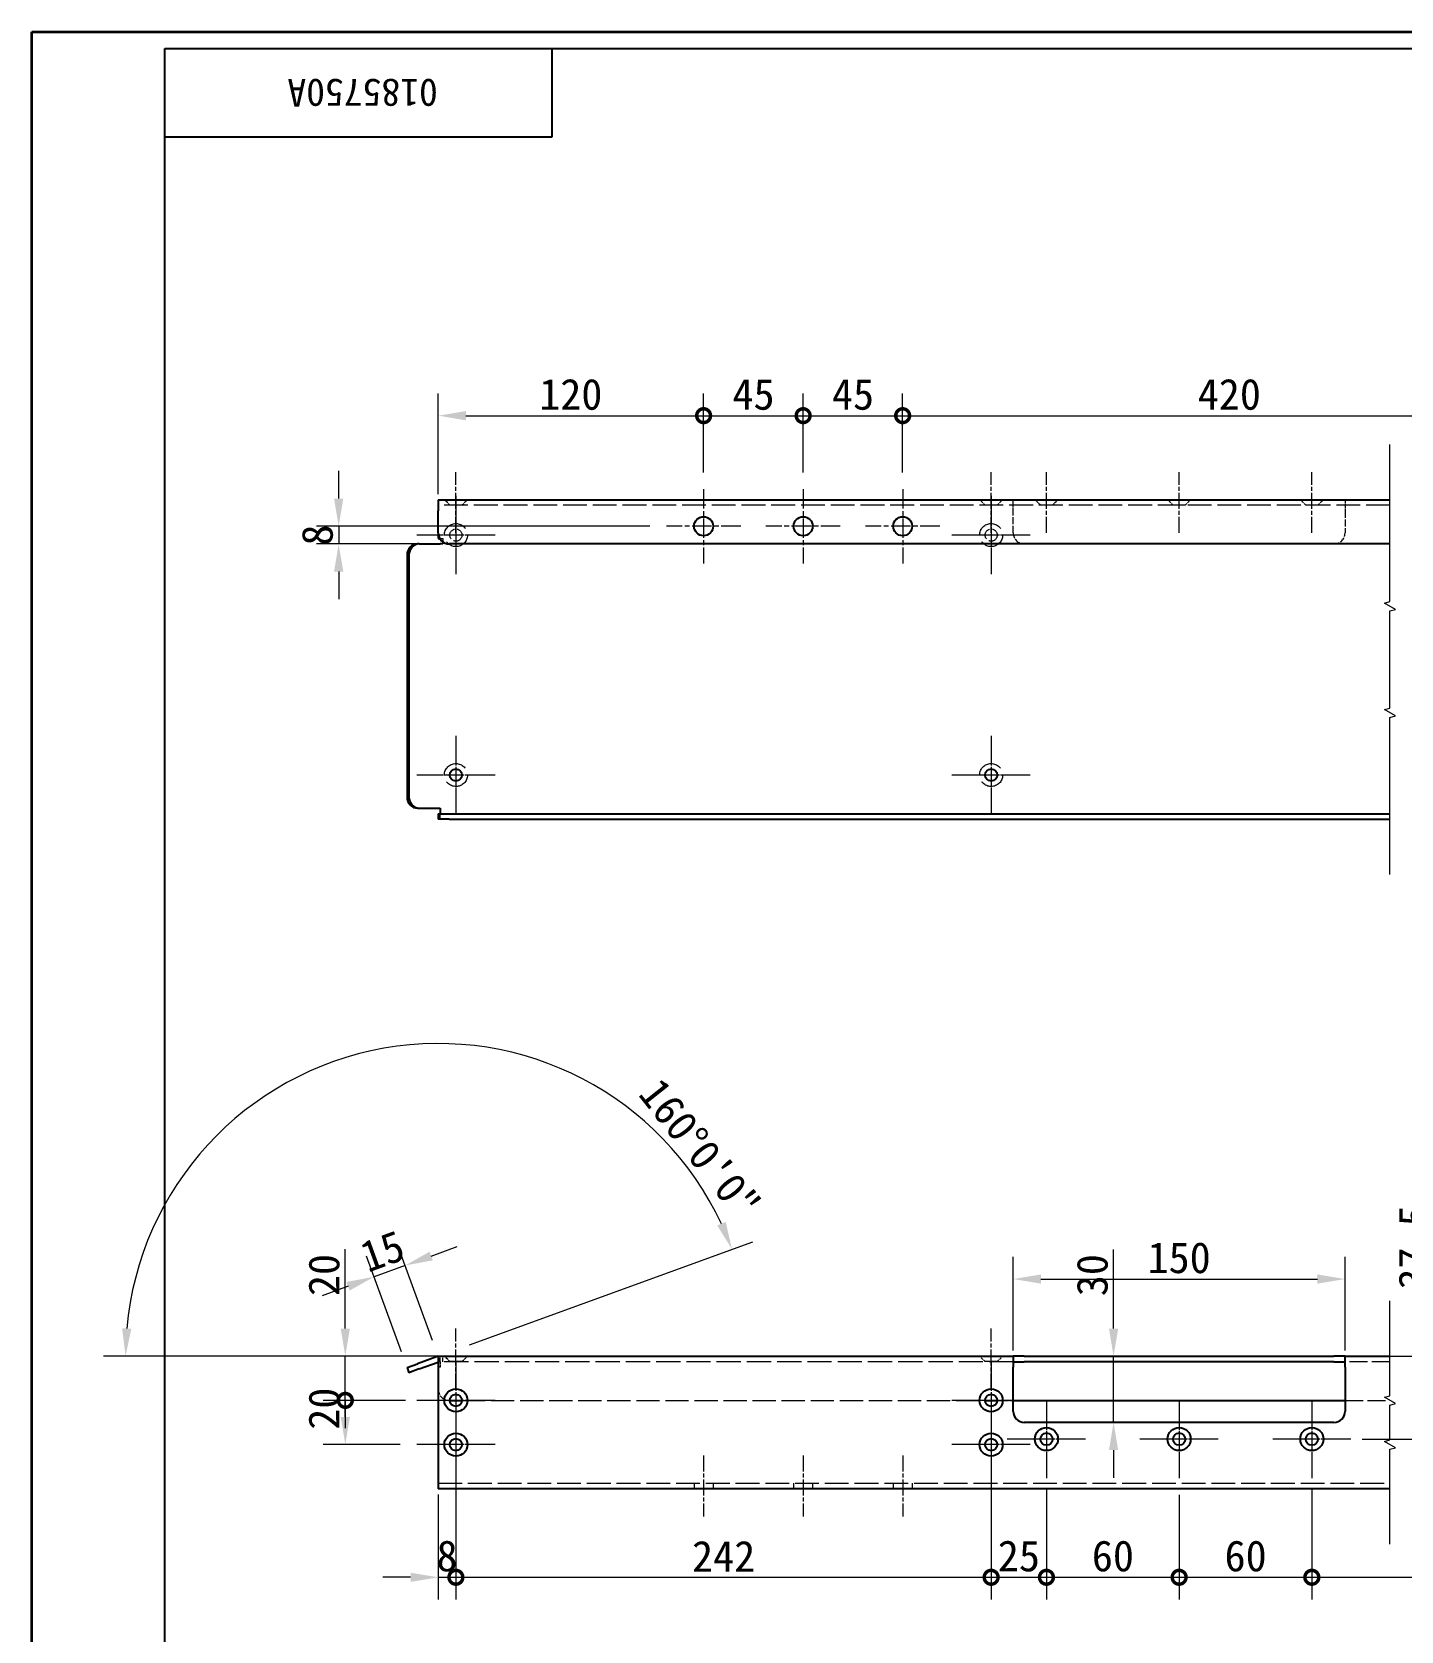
# Model space of a CAD drawing. Header units: millimetres. Extents: x 30 to 2073, y 27 to 1458.
# Drawn here: x 30 to 649, y 734 to 1458 of the extents above; entities that cross this region are included whole.
import ezdxf

# ---------------------------------------------------------------- set-up
doc = ezdxf.new("R2010")
doc.units = ezdxf.units.MM
doc.header["$LTSCALE"] = 5
doc.linetypes.add('CHAIN', pattern=[0.3543, 0.2362, -0.0295, 0.0591, -0.0295])
doc.linetypes.add('DASHED', pattern=[0.2067, 0.1654, -0.0413])
for name, color, linetype, lineweight, true_color in [('中心标记 (ISO)', 1, 'CHAIN', 18, 0xff0000), ('中心线 (ISO)', 1, 'CHAIN', 18, 0xff0000), ('尺寸 (ISO)', 7, 'Continuous', 18, 0x008000), ('折线 (ISO)', 7, 'Continuous', 18, 0x008000), ('隐藏 (ISO)', 5, 'DASHED', 18, 0x0000ff)]:
    doc.layers.add(name, color=color, linetype=linetype, lineweight=lineweight, true_color=true_color)
doc.layers.add('可见 (ISO)', color=7, linetype='Continuous', lineweight=25)
doc.layers.add('图框 (ISO)', color=7, linetype='Continuous', lineweight=35)
doc.styles.add('文本样式74', font='SimSun.ttf')
doc.styles.add('最新国标', font='simfang.ttf')
doc.dimstyles.new('默认 (GB)', dxfattribs={"dimscale": 5, "dimtxt": 2.8, "dimasz": 2.5, "dimexe": 2, "dimexo": 1.5, "dimgap": 0.5, "dimtad": 1, "dimtoh": 1, "dimdsep": 46, "dimtxsty": '最新国标', "dimcen": 0.09, "dimdle": 10, "dimclrd": 256, "dimclre": 256, "dimclrt": 256, "dimaunit": 1, "dimadec": 3, "dimazin": 2, "dimtfac": 0.535714, "dimtdec": 3, "dimtmove": 0, "dimatfit": 3, "dimfxl": 0, "dimtolj": 1, "dimlwd": -1, "dimlwe": -1, "dimarcsym": 0})

# ---------------------------------------------------------------- blocks, each defined once
blk = doc.blocks.new('图框 最新国标')
at = {"layer": '图框 (ISO)'}
for p, q in [((6, 7), (6, 291.5)), ((6, 291.5), (414.5, 291.5))]:
    blk.add_line(p, q, dxfattribs=at)
at = {"layer": '图框 (ISO)', "color": 7, "linetype": 'Continuous', "lineweight": 25}
for p, q in [((18, 290), (413, 290)), ((18, 7), (18, 290)), ((18, 290), (413, 290)), ((53, 290), (53, 282)), ((53, 282), (18, 282))]:
    blk.add_line(p, q, dxfattribs=at)
at = {"layer": '图框 (ISO)', "style": '文本样式74'}
blk.add_attdef('零件代号_001', (42.7, 287.25), '', height=2.5, rotation=180, dxfattribs=at)
blk = doc.blocks.new('_DotSmall')
at = {"color": 0, "linetype": 'ByBlock', "const_width": 0.5}
blk.add_lwpolyline([(-0.0625, 0, 1), (0.0625, 0, 1)], format="xyb", close=True, dxfattribs=at)
blk = doc.blocks.new('*D9')
at = {"layer": 'Defpoints', "color": 0, "transparency": 16777216}
for p in [(333.66, 1283.99), (333.66, 1250.79), (213.66, 1240.99)]:
    blk.add_point(p, dxfattribs=at)
at = {"layer": '尺寸 (ISO)', "color": 116, "true_color": 0x00803f, "transparency": 16777216}
for p, q in [((213.66, 1248.49), (213.66, 1293.99)), ((333.66, 1258.29), (333.66, 1293.99)), ((226.16, 1283.99), (333.66, 1283.99))]:
    blk.add_line(p, q, dxfattribs=at)
blk.add_solid([(226.16, 1286.07), (226.16, 1281.9), (213.66, 1283.99)], dxfattribs=at)
at = {"layer": '尺寸 (ISO)', "color": 116, "true_color": 0x00803f, "transparency": 16777216, "xscale": 12.5, "yscale": 12.5, "zscale": 12.5}
blk.add_blockref('_DotSmall', (333.66, 1283.99), dxfattribs=at)
at = {"layer": '尺寸 (ISO)', "transparency": 16777216, "insert": (273.61, 1293.57), "char_height": 14, "attachment_point": 5, "style": '最新国标'}
blk.add_mtext('\\A1;120', dxfattribs=at)
blk = doc.blocks.new('*D11')
at = {"layer": 'Defpoints', "color": 0, "transparency": 16777216}
for p in [(378.66, 1283.99), (333.66, 1250.79), (378.66, 1250.79)]:
    blk.add_point(p, dxfattribs=at)
at = {"layer": '尺寸 (ISO)', "color": 116, "true_color": 0x00803f, "transparency": 16777216}
for p, q in [((333.66, 1258.29), (333.66, 1293.99)), ((378.66, 1258.29), (378.66, 1293.99)), ((333.66, 1283.99), (378.66, 1283.99))]:
    blk.add_line(p, q, dxfattribs=at)
at = {"layer": '尺寸 (ISO)', "color": 116, "true_color": 0x00803f, "transparency": 16777216, "xscale": 12.5, "yscale": 12.5, "zscale": 12.5, "rotation": 180}
blk.add_blockref('_DotSmall', (333.66, 1283.99), dxfattribs=at)
at = {"layer": '尺寸 (ISO)', "color": 116, "true_color": 0x00803f, "transparency": 16777216, "xscale": 12.5, "yscale": 12.5, "zscale": 12.5}
blk.add_blockref('_DotSmall', (378.66, 1283.99), dxfattribs=at)
at = {"layer": '尺寸 (ISO)', "transparency": 16777216, "insert": (356.21, 1293.57), "char_height": 14, "attachment_point": 5, "style": '最新国标'}
blk.add_mtext('\\A1;45', dxfattribs=at)
blk = doc.blocks.new('*D12')
at = {"layer": 'Defpoints', "color": 0, "transparency": 16777216}
for p in [(423.66, 1283.99), (378.66, 1250.79), (423.66, 1250.79)]:
    blk.add_point(p, dxfattribs=at)
at = {"layer": '尺寸 (ISO)', "color": 116, "true_color": 0x00803f, "transparency": 16777216}
for p, q in [((378.66, 1258.29), (378.66, 1293.99)), ((423.66, 1258.29), (423.66, 1293.99)), ((378.66, 1283.99), (423.66, 1283.99))]:
    blk.add_line(p, q, dxfattribs=at)
at = {"layer": '尺寸 (ISO)', "color": 116, "true_color": 0x00803f, "transparency": 16777216, "xscale": 12.5, "yscale": 12.5, "zscale": 12.5, "rotation": 180}
blk.add_blockref('_DotSmall', (378.66, 1283.99), dxfattribs=at)
at = {"layer": '尺寸 (ISO)', "color": 116, "true_color": 0x00803f, "transparency": 16777216, "xscale": 12.5, "yscale": 12.5, "zscale": 12.5}
blk.add_blockref('_DotSmall', (423.66, 1283.99), dxfattribs=at)
at = {"layer": '尺寸 (ISO)', "transparency": 16777216, "insert": (401.21, 1293.57), "char_height": 14, "attachment_point": 5, "style": '最新国标'}
blk.add_mtext('\\A1;45', dxfattribs=at)
blk = doc.blocks.new('*D13')
at = {"layer": 'Defpoints', "color": 0, "transparency": 16777216}
for p in [(672.42, 1283.99), (423.66, 1250.79), (672.42, 1248.55)]:
    blk.add_point(p, dxfattribs=at)
at = {"layer": '尺寸 (ISO)', "color": 116, "true_color": 0x00803f, "transparency": 16777216}
for p, q in [((423.66, 1258.29), (423.66, 1293.99)), ((672.42, 1256.05), (672.42, 1293.99)), ((423.66, 1283.99), (672.42, 1283.99))]:
    blk.add_line(p, q, dxfattribs=at)
at = {"layer": '尺寸 (ISO)', "color": 116, "true_color": 0x00803f, "transparency": 16777216, "xscale": 12.5, "yscale": 12.5, "zscale": 12.5, "rotation": 180}
blk.add_blockref('_DotSmall', (423.66, 1283.99), dxfattribs=at)
at = {"layer": '尺寸 (ISO)', "color": 116, "true_color": 0x00803f, "transparency": 16777216, "xscale": 12.5, "yscale": 12.5, "zscale": 12.5}
blk.add_blockref('_DotSmall', (672.42, 1283.99), dxfattribs=at)
at = {"layer": '尺寸 (ISO)', "transparency": 16777216, "insert": (571.35, 1293.57), "char_height": 14, "attachment_point": 5, "style": '最新国标'}
blk.add_mtext('\\A1;420', dxfattribs=at)
blk = doc.blocks.new('*D22')
at = {"layer": 'Defpoints', "color": 0, "transparency": 16777216}
for p in [(316.86, 1233.99), (168.66, 1225.99), (218.66, 1225.99)]:
    blk.add_point(p, dxfattribs=at)
at = {"layer": '尺寸 (ISO)', "color": 116, "true_color": 0x00803f, "transparency": 16777216}
for p, q in [((168.66, 1246.49), (168.66, 1258.99)), ((309.36, 1233.99), (158.66, 1233.99)), ((168.66, 1233.99), (168.66, 1225.99)), ((211.16, 1225.99), (158.66, 1225.99)), ((168.66, 1213.49), (168.66, 1200.99))]:
    blk.add_line(p, q, dxfattribs=at)
for points in [[(166.58, 1246.49), (170.75, 1246.49), (168.66, 1233.99)], [(166.58, 1213.49), (170.75, 1213.49), (168.66, 1225.99)]]:
    blk.add_solid(points, dxfattribs=at)
at = {"layer": '尺寸 (ISO)', "transparency": 16777216, "insert": (159.08, 1229.99), "char_height": 14, "attachment_point": 5, "rotation": 90, "style": '最新国标'}
blk.add_mtext('\\A1;8', dxfattribs=at)
blk = doc.blocks.new('*D23')
at = {"layer": 'Defpoints', "color": 0, "transparency": 16777216}
for p in [(221.66, 820.99), (213.66, 803.69), (221.66, 758.69)]:
    blk.add_point(p, dxfattribs=at)
at = {"layer": '尺寸 (ISO)', "color": 116, "true_color": 0x00803f, "transparency": 16777216}
for p, q in [((221.66, 813.49), (221.66, 748.69)), ((213.66, 796.19), (213.66, 748.69)), ((201.16, 758.69), (188.66, 758.69)), ((213.66, 758.69), (221.66, 758.69)), ((221.66, 758.69), (234.16, 758.69))]:
    blk.add_line(p, q, dxfattribs=at)
blk.add_solid([(201.16, 760.77), (201.16, 756.61), (213.66, 758.69)], dxfattribs=at)
at = {"layer": '尺寸 (ISO)', "color": 116, "true_color": 0x00803f, "transparency": 16777216, "xscale": 12.5, "yscale": 12.5, "zscale": 12.5, "rotation": 180}
blk.add_blockref('_DotSmall', (221.66, 758.69), dxfattribs=at)
at = {"layer": '尺寸 (ISO)', "transparency": 16777216, "insert": (217.66, 768.27), "char_height": 14, "attachment_point": 5, "style": '最新国标'}
blk.add_mtext('\\A1;8', dxfattribs=at)
blk = doc.blocks.new('*D24')
at = {"layer": 'Defpoints', "color": 0, "transparency": 16777216}
for p in [(221.66, 820.99), (463.66, 820.99), (463.66, 758.69)]:
    blk.add_point(p, dxfattribs=at)
at = {"layer": '尺寸 (ISO)', "color": 116, "true_color": 0x00803f, "transparency": 16777216}
for p, q in [((221.66, 813.49), (221.66, 748.69)), ((463.66, 813.49), (463.66, 748.69)), ((221.66, 758.69), (463.66, 758.69))]:
    blk.add_line(p, q, dxfattribs=at)
at = {"layer": '尺寸 (ISO)', "color": 116, "true_color": 0x00803f, "transparency": 16777216, "xscale": 12.5, "yscale": 12.5, "zscale": 12.5, "rotation": 180}
blk.add_blockref('_DotSmall', (221.66, 758.69), dxfattribs=at)
at = {"layer": '尺寸 (ISO)', "color": 116, "true_color": 0x00803f, "transparency": 16777216, "xscale": 12.5, "yscale": 12.5, "zscale": 12.5}
blk.add_blockref('_DotSmall', (463.66, 758.69), dxfattribs=at)
at = {"layer": '尺寸 (ISO)', "transparency": 16777216, "insert": (342.71, 768.19), "char_height": 14, "attachment_point": 5, "style": '最新国标'}
blk.add_mtext('\\A1;242', dxfattribs=at)
blk = doc.blocks.new('*D25')
at = {"layer": 'Defpoints', "color": 0, "transparency": 16777216}
for p in [(463.66, 820.99), (488.66, 805.94), (488.66, 758.69)]:
    blk.add_point(p, dxfattribs=at)
at = {"layer": '尺寸 (ISO)', "color": 116, "true_color": 0x00803f, "transparency": 16777216}
for p, q in [((463.66, 813.49), (463.66, 748.69)), ((488.66, 798.44), (488.66, 748.69)), ((463.66, 758.69), (488.66, 758.69))]:
    blk.add_line(p, q, dxfattribs=at)
at = {"layer": '尺寸 (ISO)', "color": 116, "true_color": 0x00803f, "transparency": 16777216, "xscale": 12.5, "yscale": 12.5, "zscale": 12.5, "rotation": 180}
blk.add_blockref('_DotSmall', (463.66, 758.69), dxfattribs=at)
at = {"layer": '尺寸 (ISO)', "color": 116, "true_color": 0x00803f, "transparency": 16777216, "xscale": 12.5, "yscale": 12.5, "zscale": 12.5}
blk.add_blockref('_DotSmall', (488.66, 758.69), dxfattribs=at)
at = {"layer": '尺寸 (ISO)', "transparency": 16777216, "insert": (476.21, 768.27), "char_height": 14, "attachment_point": 5, "style": '最新国标'}
blk.add_mtext('\\A1;25', dxfattribs=at)
blk = doc.blocks.new('*D26')
at = {"layer": 'Defpoints', "color": 0, "transparency": 16777216}
for p in [(488.66, 805.94), (548.66, 803.49), (548.66, 758.69)]:
    blk.add_point(p, dxfattribs=at)
at = {"layer": '尺寸 (ISO)', "color": 116, "true_color": 0x00803f, "transparency": 16777216}
for p, q in [((488.66, 798.44), (488.66, 748.69)), ((548.66, 795.99), (548.66, 748.69)), ((488.66, 758.69), (548.66, 758.69))]:
    blk.add_line(p, q, dxfattribs=at)
at = {"layer": '尺寸 (ISO)', "color": 116, "true_color": 0x00803f, "transparency": 16777216, "xscale": 12.5, "yscale": 12.5, "zscale": 12.5, "rotation": 180}
blk.add_blockref('_DotSmall', (488.66, 758.69), dxfattribs=at)
at = {"layer": '尺寸 (ISO)', "color": 116, "true_color": 0x00803f, "transparency": 16777216, "xscale": 12.5, "yscale": 12.5, "zscale": 12.5}
blk.add_blockref('_DotSmall', (548.66, 758.69), dxfattribs=at)
at = {"layer": '尺寸 (ISO)', "transparency": 16777216, "insert": (518.71, 768.27), "char_height": 14, "attachment_point": 5, "style": '最新国标'}
blk.add_mtext('\\A1;60', dxfattribs=at)
blk = doc.blocks.new('*D27')
at = {"layer": 'Defpoints', "color": 0, "transparency": 16777216}
for p in [(548.66, 803.49), (608.66, 805.94), (608.66, 758.69)]:
    blk.add_point(p, dxfattribs=at)
at = {"layer": '尺寸 (ISO)', "color": 116, "true_color": 0x00803f, "transparency": 16777216}
for p, q in [((548.66, 795.99), (548.66, 748.69)), ((608.66, 798.44), (608.66, 748.69)), ((548.66, 758.69), (608.66, 758.69))]:
    blk.add_line(p, q, dxfattribs=at)
at = {"layer": '尺寸 (ISO)', "color": 116, "true_color": 0x00803f, "transparency": 16777216, "xscale": 12.5, "yscale": 12.5, "zscale": 12.5, "rotation": 180}
blk.add_blockref('_DotSmall', (548.66, 758.69), dxfattribs=at)
at = {"layer": '尺寸 (ISO)', "color": 116, "true_color": 0x00803f, "transparency": 16777216, "xscale": 12.5, "yscale": 12.5, "zscale": 12.5}
blk.add_blockref('_DotSmall', (608.66, 758.69), dxfattribs=at)
at = {"layer": '尺寸 (ISO)', "transparency": 16777216, "insert": (578.71, 768.27), "char_height": 14, "attachment_point": 5, "style": '最新国标'}
blk.add_mtext('\\A1;60', dxfattribs=at)
blk = doc.blocks.new('*D28')
at = {"layer": 'Defpoints', "color": 0, "transparency": 16777216}
for p in [(608.66, 805.94), (792.42, 803.44), (792.42, 758.69)]:
    blk.add_point(p, dxfattribs=at)
at = {"layer": '尺寸 (ISO)', "color": 116, "true_color": 0x00803f, "transparency": 16777216}
for p, q in [((608.66, 798.44), (608.66, 748.69)), ((792.42, 795.94), (792.42, 748.69)), ((608.66, 758.69), (792.42, 758.69))]:
    blk.add_line(p, q, dxfattribs=at)
at = {"layer": '尺寸 (ISO)', "color": 116, "true_color": 0x00803f, "transparency": 16777216, "xscale": 12.5, "yscale": 12.5, "zscale": 12.5, "rotation": 180}
blk.add_blockref('_DotSmall', (608.66, 758.69), dxfattribs=at)
at = {"layer": '尺寸 (ISO)', "color": 116, "true_color": 0x00803f, "transparency": 16777216, "xscale": 12.5, "yscale": 12.5, "zscale": 12.5}
blk.add_blockref('_DotSmall', (792.42, 758.69), dxfattribs=at)
at = {"layer": '尺寸 (ISO)', "transparency": 16777216, "insert": (723.85, 768.27), "char_height": 14, "attachment_point": 5, "style": '最新国标'}
blk.add_mtext('\\A1;355', dxfattribs=at)
blk = doc.blocks.new('*D32')
at = {"layer": 'Defpoints', "color": 0, "transparency": 16777216}
for p in [(171.66, 838.69), (206.41, 838.69), (203.96, 818.69)]:
    blk.add_point(p, dxfattribs=at)
at = {"layer": '尺寸 (ISO)', "color": 116, "true_color": 0x00803f, "transparency": 16777216}
for p, q in [((198.91, 838.69), (161.66, 838.69)), ((171.66, 831.19), (171.66, 838.69)), ((196.46, 818.69), (161.66, 818.69))]:
    blk.add_line(p, q, dxfattribs=at)
blk.add_solid([(169.58, 831.19), (173.75, 831.19), (171.66, 818.69)], dxfattribs=at)
at = {"layer": '尺寸 (ISO)', "color": 116, "true_color": 0x00803f, "transparency": 16777216, "xscale": 12.5, "yscale": 12.5, "zscale": 12.5, "rotation": 90}
blk.add_blockref('_DotSmall', (171.66, 838.69), dxfattribs=at)
at = {"layer": '尺寸 (ISO)', "transparency": 16777216, "insert": (162.08, 834.94), "char_height": 14, "attachment_point": 5, "rotation": 90, "style": '最新国标'}
blk.add_mtext('\\A1;20', dxfattribs=at)
blk = doc.blocks.new('*D33')
at = {"layer": 'Defpoints', "color": 0, "transparency": 16777216}
for p in [(171.66, 858.69), (213.66, 858.69), (206.41, 838.69)]:
    blk.add_point(p, dxfattribs=at)
at = {"layer": '尺寸 (ISO)', "color": 116, "true_color": 0x00803f, "transparency": 16777216}
for p, q in [((171.66, 871.19), (171.66, 907.09)), ((206.16, 858.69), (161.66, 858.69)), ((171.66, 838.69), (171.66, 858.69)), ((198.91, 838.69), (161.66, 838.69)), ((171.66, 838.69), (171.66, 826.19))]:
    blk.add_line(p, q, dxfattribs=at)
blk.add_solid([(169.58, 871.19), (173.75, 871.19), (171.66, 858.69)], dxfattribs=at)
at = {"layer": '尺寸 (ISO)', "color": 116, "true_color": 0x00803f, "transparency": 16777216, "xscale": 12.5, "yscale": 12.5, "zscale": 12.5, "rotation": 90}
blk.add_blockref('_DotSmall', (171.66, 838.69), dxfattribs=at)
at = {"layer": '尺寸 (ISO)', "transparency": 16777216, "insert": (162.08, 895.39), "char_height": 14, "attachment_point": 5, "rotation": 90, "style": '最新国标'}
blk.add_mtext('\\A1;20', dxfattribs=at)
blk = doc.blocks.new('*D34')
at = {"layer": 'Defpoints', "color": 0, "transparency": 16777216}
for p in [(618.66, 858.69), (623.91, 821.19), (664.58, 821.19)]:
    blk.add_point(p, dxfattribs=at)
at = {"layer": '尺寸 (ISO)', "color": 116, "true_color": 0x00803f, "transparency": 16777216}
for p, q in [((664.58, 858.69), (664.58, 929.59)), ((626.16, 858.69), (674.58, 858.69)), ((664.58, 833.69), (664.58, 846.19)), ((631.41, 821.19), (674.58, 821.19))]:
    blk.add_line(p, q, dxfattribs=at)
for points in [[(662.49, 846.19), (666.66, 846.19), (664.58, 858.69)], [(662.49, 833.69), (666.66, 833.69), (664.58, 821.19)]]:
    blk.add_solid(points, dxfattribs=at)
at = {"layer": '尺寸 (ISO)', "transparency": 16777216, "insert": (654.96, 907.85), "char_height": 14, "attachment_point": 5, "rotation": 90, "style": '最新国标'}
blk.add_mtext('\\A1;37.5', dxfattribs=at)
blk = doc.blocks.new('*D35')
at = {"layer": 'Defpoints', "color": 0, "transparency": 16777216}
for p in [(530, 858.69), (519.02, 828.69), (530, 828.69)]:
    blk.add_point(p, dxfattribs=at)
at = {"layer": '尺寸 (ISO)', "color": 116, "true_color": 0x00803f, "transparency": 16777216}
for p, q in [((519.02, 871.19), (519.02, 906.93)), ((519.02, 828.69), (519.02, 858.69)), ((519.02, 816.19), (519.02, 803.69))]:
    blk.add_line(p, q, dxfattribs=at)
for points in [[(516.94, 871.19), (521.11, 871.19), (519.02, 858.69)], [(516.94, 816.19), (521.11, 816.19), (519.02, 828.69)]]:
    blk.add_solid(points, dxfattribs=at)
at = {"layer": '尺寸 (ISO)', "transparency": 16777216, "insert": (509.44, 895.31), "char_height": 14, "attachment_point": 5, "rotation": 90, "style": '最新国标'}
blk.add_mtext('\\A1;30', dxfattribs=at)
blk = doc.blocks.new('*D36')
at = {"layer": 'Defpoints', "color": 0, "transparency": 16777216}
for p in [(623.66, 893.55), (473.66, 853.69), (623.66, 853.69)]:
    blk.add_point(p, dxfattribs=at)
at = {"layer": '尺寸 (ISO)', "color": 116, "true_color": 0x00803f, "transparency": 16777216}
for p, q in [((473.66, 861.19), (473.66, 903.55)), ((623.66, 861.19), (623.66, 903.55)), ((486.16, 893.55), (611.16, 893.55))]:
    blk.add_line(p, q, dxfattribs=at)
for points in [[(486.16, 895.63), (486.16, 891.47), (473.66, 893.55)], [(611.16, 895.63), (611.16, 891.47), (623.66, 893.55)]]:
    blk.add_solid(points, dxfattribs=at)
at = {"layer": '尺寸 (ISO)', "transparency": 16777216, "insert": (548.66, 903.13), "char_height": 14, "attachment_point": 5, "style": '最新国标'}
blk.add_mtext('\\A1;150', dxfattribs=at)
blk = doc.blocks.new('*D47')
at = {"layer": 'Defpoints', "color": 0, "transparency": 16777216}
for p in [(184.64, 894.56), (199.57, 853.56), (213.66, 858.69)]:
    blk.add_point(p, dxfattribs=at)
at = {"layer": '尺寸 (ISO)', "color": 116, "true_color": 0x00803f, "transparency": 16777216}
for p, q in [((197, 860.61), (181.22, 903.96)), ((211.1, 865.74), (195.32, 909.09)), ((210.49, 903.97), (222.23, 908.25)), ((198.74, 899.7), (184.64, 894.56)), ((172.9, 890.29), (161.15, 886.01))]:
    blk.add_line(p, q, dxfattribs=at)
for points in [[(209.77, 905.93), (211.2, 902.01), (198.74, 899.7)], [(172.19, 892.25), (173.61, 888.33), (184.64, 894.56)]]:
    blk.add_solid(points, dxfattribs=at)
at = {"layer": '尺寸 (ISO)', "transparency": 16777216, "insert": (188.42, 906.13), "char_height": 14, "attachment_point": 5, "rotation": 20, "style": '最新国标'}
blk.add_mtext('\\A1;15', dxfattribs=at)
blk = doc.blocks.new('*D48')
at = {"layer": 'Defpoints', "color": 0, "transparency": 16777216}
for p in [(129.24, 972.09), (220.71, 861.25), (206.16, 858.69), (213.66, 858.69)]:
    blk.add_point(p, dxfattribs=at)
at = {"layer": '尺寸 (ISO)', "color": 116, "true_color": 0x00803f, "transparency": 16777216}
for p, q in [((227.76, 863.82), (355.91, 910.46)), ((198.66, 858.69), (62.29, 858.69))]:
    blk.add_line(p, q, dxfattribs=at)
blk.add_arc((213.66, 858.69), 141.37, 25.06769, 174.93231, dxfattribs=at)
for points in [[(343.64, 919.39), (339.8, 917.79), (346.51, 907.04)], [(74.93, 871.08), (70.76, 871.27), (72.29, 858.69)]]:
    blk.add_solid(points, dxfattribs=at)
at = {"layer": '尺寸 (ISO)', "transparency": 16777216, "insert": (331.96, 952.46), "char_height": 14, "attachment_point": 5, "rotation": 308.40217, "style": '最新国标'}
blk.add_mtext('\\A1;160°0\'0"', dxfattribs=at)

msp = doc.modelspace()

# ---------------------------------------------------------------- linework, layer by layer
at = {"layer": '中心标记 (ISO)', "ltscale": 7.867249}
for p, q in [((221.6642, 1247.6862), (221.6642, 1212.2862)), ((463.6642, 1247.6862), (463.6642, 1212.2862)), ((239.3642, 1229.9862), (203.9642, 1229.9862)), ((481.3642, 1229.9862), (445.9642, 1229.9862)), ((221.6642, 1139.1862), (221.6642, 1103.7862)), ((463.6642, 1139.1862), (463.6642, 1103.7862)), ((239.3642, 1121.4862), (203.9642, 1121.4862)), ((481.3642, 1121.4862), (445.9642, 1121.4862)), ((221.6642, 856.3893), (221.6642, 820.9893)), ((463.6642, 856.3893), (463.6642, 820.9893)), ((488.6642, 838.8893), (488.6642, 803.4893)), ((548.6642, 838.8893), (548.6642, 803.4893)), ((608.6642, 838.8893), (608.6642, 803.4893)), ((239.3642, 838.6893), (203.9642, 838.6893)), ((221.6642, 836.3893), (221.6642, 800.9893)), ((481.3642, 838.6893), (445.9642, 838.6893)), ((463.6642, 836.3893), (463.6642, 800.9893)), ((239.3642, 818.6893), (203.9642, 818.6893)), ((481.3642, 818.6893), (445.9642, 818.6893)), ((506.3642, 821.1893), (470.9642, 821.1893)), ((566.3642, 821.1893), (530.9642, 821.1893)), ((626.3642, 821.1893), (590.9642, 821.1893))]:
    msp.add_line(p, q, dxfattribs=at)
at = {"layer": '中心标记 (ISO)', "ltscale": 6.778265}
for p, q in [((221.6642, 1245.2362), (221.6642, 1214.7362)), ((463.6642, 1245.2362), (463.6642, 1214.7362)), ((236.9142, 1229.9862), (206.4142, 1229.9862)), ((478.9142, 1229.9862), (448.4142, 1229.9862)), ((221.6642, 1136.7362), (221.6642, 1106.2362)), ((463.6642, 1136.7362), (463.6642, 1106.2362)), ((236.9142, 1121.4862), (206.4142, 1121.4862)), ((478.9142, 1121.4862), (448.4142, 1121.4862)), ((221.6642, 853.9393), (221.6642, 823.4393)), ((463.6642, 853.9393), (463.6642, 823.4393)), ((236.9142, 838.6893), (206.4142, 838.6893)), ((221.6642, 833.9393), (221.6642, 803.4393)), ((478.9142, 838.6893), (448.4142, 838.6893)), ((463.6642, 833.9393), (463.6642, 803.4393)), ((488.6642, 836.4393), (488.6642, 805.9393)), ((548.6642, 836.4393), (548.6642, 805.9393)), ((608.6642, 836.4393), (608.6642, 805.9393)), ((236.9142, 818.6893), (206.4142, 818.6893)), ((478.9142, 818.6893), (448.4142, 818.6893)), ((503.9142, 821.1893), (473.4142, 821.1893)), ((563.9142, 821.1893), (533.4142, 821.1893)), ((623.9142, 821.1893), (593.4142, 821.1893))]:
    msp.add_line(p, q, dxfattribs=at)
at = {"layer": '中心标记 (ISO)', "ltscale": 7.467214}
for p, q in [((333.6642, 1250.7862), (333.6642, 1217.1862)), ((378.6642, 1250.7862), (378.6642, 1217.1862)), ((423.6642, 1250.7862), (423.6642, 1217.1862)), ((350.4642, 1233.9862), (316.8642, 1233.9862)), ((395.4642, 1233.9862), (361.8642, 1233.9862)), ((440.4642, 1233.9862), (406.8642, 1233.9862))]:
    msp.add_line(p, q, dxfattribs=at)
at = {"layer": '中心线 (ISO)', "ltscale": 6.111541}
for p, q in [((221.6642, 1230.9862), (221.6642, 1258.4862)), ((463.6642, 1230.9862), (463.6642, 1258.4862)), ((488.6642, 1230.9862), (488.6642, 1258.4862)), ((548.6642, 1230.9862), (548.6642, 1258.4862)), ((608.6642, 1230.9862), (608.6642, 1258.4862)), ((221.6642, 843.6893), (221.6642, 871.1893)), ((463.6642, 843.6893), (463.6642, 871.1893)), ((333.6642, 813.6893), (333.6642, 786.1893)), ((378.6642, 813.6893), (378.6642, 786.1893)), ((423.6642, 813.6893), (423.6642, 786.1893))]:
    msp.add_line(p, q, dxfattribs=at)
at = {"layer": '可见 (ISO)'}
for p, q in [((213.6642, 1245.9862), (643.9779, 1245.9862)), ((213.6642, 1245.9862), (213.6642, 1240.9862)), ((213.6642, 1230.9862), (213.6642, 1240.9862)), ((213.6642, 1230.9862), (213.6642, 1228.4862)), ((205.1224, 1225.9862), (204.2673, 1225.9862)), ((205.1224, 1225.9862), (213.6908, 1225.9862)), ((213.6642, 1228.4862), (214.3341, 1228.4862)), ((213.6908, 1225.9862), (214.5459, 1225.9862)), ((215.7959, 1225.9862), (214.5459, 1225.9862)), ((215.7959, 1226.8908), (215.7959, 1225.9862)), ((643.9779, 1225.9862), (218.6642, 1225.9862)), ((199.5688, 1220.9862), (199.5688, 1111.4862)), ((200.4239, 1220.9862), (200.4239, 1111.4862)), ((204.2673, 1106.4862), (205.1224, 1106.4862)), ((205.1224, 1106.4862), (213.6908, 1106.4862)), ((213.6908, 1106.4862), (214.5459, 1106.4862)), ((214.5459, 1106.4862), (214.5459, 1103.9862)), ((213.6642, 1103.9862), (213.6642, 1101.4862)), ((213.6642, 1103.9862), (218.6642, 1103.9862)), ((218.6642, 1101.4862), (213.6642, 1101.4862)), ((218.6642, 1103.9862), (643.9779, 1103.9862)), ((218.6642, 1101.4862), (643.9779, 1101.4862)), ((199.5688, 853.559), (204.2673, 855.2691)), ((199.5688, 853.559), (200.4239, 851.2098)), ((212.8358, 858.3877), (204.2673, 855.2691)), ((205.1224, 852.9199), (213.6642, 856.0288)), ((213.6642, 858.6893), (473.6642, 858.6893)), ((213.6642, 858.6893), (213.6642, 853.6893)), ((213.6642, 853.6893), (213.6642, 803.6893)), ((478.6642, 858.6893), (473.6642, 858.6893)), ((473.6642, 858.6893), (473.6642, 853.6893)), ((473.6642, 856.1893), (478.6642, 856.1893)), ((473.6642, 833.6893), (473.6642, 853.6893)), ((478.6642, 858.6893), (618.6642, 858.6893)), ((618.6642, 856.1893), (478.6642, 856.1893)), ((623.6642, 858.6893), (618.6642, 858.6893)), ((618.6642, 856.1893), (623.6642, 856.1893)), ((623.6642, 853.6893), (623.6642, 858.6893)), ((623.6642, 858.6893), (643.9779, 858.6893)), ((623.6642, 853.6893), (623.6642, 833.6893)), ((205.1224, 852.9199), (200.4239, 851.2098)), ((218.9142, 838.6893), (224.4142, 838.6893)), ((460.9142, 838.6893), (466.4142, 838.6893)), ((473.6642, 838.6893), (623.6642, 838.6893)), ((618.6642, 828.6893), (478.6642, 828.6893)), ((213.6642, 803.6893), (213.6642, 798.6893)), ((643.9779, 798.6893), (213.6642, 798.6893))]:
    msp.add_line(p, q, dxfattribs=at)
for centre, radius in [((333.6642, 1233.9862), 4.3), ((378.6642, 1233.9862), 4.3), ((423.6642, 1233.9862), 4.3), ((221.6642, 1121.4862), 2.75), ((463.6642, 1121.4862), 2.75), ((221.6642, 838.6893), 5.2), ((221.6642, 838.6893), 2.75), ((463.6642, 838.6893), 5.2), ((463.6642, 838.6893), 2.75), ((488.6642, 821.1893), 5.2), ((548.6642, 821.1893), 5.2), ((608.6642, 821.1893), 5.2), ((221.6642, 818.6893), 5.2), ((221.6642, 818.6893), 2.75), ((463.6642, 818.6893), 5.2), ((463.6642, 818.6893), 2.75), ((488.6642, 821.1893), 2.75), ((548.6642, 821.1893), 2.75), ((608.6642, 821.1893), 2.75)]:
    msp.add_circle(centre, radius, dxfattribs=at)
for centre, start, end in [((218.6642, 1230.9862), 180, 270), ((214.5459, 853.6893), 100.1558894, 110), ((478.6642, 833.6893), 180, 270), ((618.6642, 833.6893), 270, 0)]:
    msp.add_arc(centre, 5, start, end, dxfattribs=at)
for centre, major_axis, start_param, end_param in [((204.2673, 1220.9862), (0, 5), 0, 1.57079633), ((205.1224, 1220.9862), (0, 5), 0, 1.57079633), ((204.2673, 1111.4862), (0, -5), 4.71238898, 6.28318531), ((205.1224, 1111.4862), (0, -5), 4.71238898, 6.28318531)]:
    msp.add_ellipse(centre, major_axis=major_axis, ratio=0.93969262, start_param=start_param, end_param=end_param, dxfattribs=at)
at = {"layer": '尺寸 (ISO)'}
msp.add_line((213.6642, 858.6893), (203.6642, 858.6893), dxfattribs=at)
at = {"layer": '折线 (ISO)', "flags": 128}
for points in [[(643.9778, 1076.4862), (643.9778, 1147.5396), (646.4778, 1148.2095), (641.4778, 1151.0963), (643.9778, 1151.7661), (643.9778, 1195.7063), (646.4778, 1196.3762), (641.4778, 1199.2629), (643.9778, 1199.9328), (643.9778, 1270.9862)], [(643.9778, 773.6893), (643.9778, 816.576), (646.4778, 817.2459), (641.4778, 820.1327), (643.9778, 820.8025), (643.9778, 836.576), (646.4778, 837.2459), (641.4778, 840.1327), (643.9778, 840.8025), (643.9778, 883.6893)]]:
    msp.add_lwpolyline(points, dxfattribs=at)
at = {"layer": '隐藏 (ISO)', "ltscale": 1.319787}
for p, q in [((218.9142, 1243.5362), (216.4642, 1245.9862)), ((224.4142, 1243.5362), (226.8642, 1245.9862)), ((460.9142, 1243.5362), (458.4642, 1245.9862)), ((466.4142, 1243.5362), (468.8642, 1245.9862)), ((485.9142, 1243.5362), (483.4642, 1245.9862)), ((491.4142, 1243.5362), (493.8642, 1245.9862)), ((545.9142, 1243.5362), (543.4642, 1245.9862)), ((551.4142, 1243.5362), (553.8642, 1245.9862)), ((605.9142, 1243.5362), (603.4642, 1245.9862)), ((611.4142, 1243.5362), (613.8642, 1245.9862)), ((218.9142, 856.2393), (216.4642, 858.6893)), ((224.4142, 856.2393), (226.8642, 858.6893)), ((460.9142, 856.2393), (458.4642, 858.6893)), ((466.4142, 856.2393), (468.8642, 858.6893))]:
    msp.add_line(p, q, dxfattribs=at)
at = {"layer": '隐藏 (ISO)', "ltscale": 0.952248}
for p, q in [((473.6642, 1243.4862), (473.6642, 1245.9862)), ((623.6642, 1245.9862), (623.6642, 1243.4862)), ((214.5459, 1101.4862), (214.5459, 1103.9862)), ((214.5459, 856.1893), (214.5459, 858.6893)), ((215.7959, 856.1893), (215.7959, 858.6893)), ((329.3642, 801.1893), (329.3642, 798.6893)), ((337.9642, 801.1893), (337.9642, 798.6893)), ((374.3642, 801.1893), (374.3642, 798.6893)), ((382.9642, 801.1893), (382.9642, 798.6893)), ((419.3642, 801.1893), (419.3642, 798.6893)), ((427.9642, 801.1893), (427.9642, 798.6893))]:
    msp.add_line(p, q, dxfattribs=at)
at = {"layer": '隐藏 (ISO)', "ltscale": 13.011418}
for p, q in [((643.9779, 1243.4862), (213.6642, 1243.4862)), ((213.6642, 801.1893), (643.9779, 801.1893))]:
    msp.add_line(p, q, dxfattribs=at)
at = {"layer": '隐藏 (ISO)', "ltscale": 0.018947}
for p, q in [((218.9142, 1243.4862), (218.9142, 1243.5362)), ((224.4142, 1243.4862), (224.4142, 1243.5362)), ((460.9142, 1243.4862), (460.9142, 1243.5362)), ((466.4142, 1243.4862), (466.4142, 1243.5362)), ((485.9142, 1243.4862), (485.9142, 1243.5362)), ((491.4142, 1243.4862), (491.4142, 1243.5362)), ((545.9142, 1243.4862), (545.9142, 1243.5362)), ((551.4142, 1243.4862), (551.4142, 1243.5362)), ((605.9142, 1243.4862), (605.9142, 1243.5362)), ((611.4142, 1243.4862), (611.4142, 1243.5362)), ((218.9142, 856.1893), (218.9142, 856.2393)), ((224.4142, 856.1893), (224.4142, 856.2393)), ((460.9142, 856.1893), (460.9142, 856.2393)), ((466.4142, 856.1893), (466.4142, 856.2393))]:
    msp.add_line(p, q, dxfattribs=at)
at = {"layer": '隐藏 (ISO)', "ltscale": 3.290979}
for p, q in [((224.4142, 1243.5362), (218.9142, 1243.5362)), ((466.4142, 1243.5362), (460.9142, 1243.5362)), ((491.4142, 1243.5362), (485.9142, 1243.5362)), ((551.4142, 1243.5362), (545.9142, 1243.5362)), ((611.4142, 1243.5362), (605.9142, 1243.5362)), ((224.4142, 856.2393), (218.9142, 856.2393)), ((466.4142, 856.2393), (460.9142, 856.2393))]:
    msp.add_line(p, q, dxfattribs=at)
at = {"layer": '隐藏 (ISO)', "ltscale": 1.495845}
for p, q in [((473.6642, 1240.9862), (473.6642, 1243.4862)), ((623.6642, 1243.4862), (623.6642, 1240.9862)), ((214.5459, 856.1893), (214.5459, 853.6893))]:
    msp.add_line(p, q, dxfattribs=at)
at = {"layer": '隐藏 (ISO)', "ltscale": 3.809293}
for p, q in [((473.6642, 1230.9862), (473.6642, 1240.9862)), ((623.6642, 1240.9862), (623.6642, 1230.9862))]:
    msp.add_line(p, q, dxfattribs=at)
at = {"layer": '隐藏 (ISO)', "ltscale": 0.556743}
msp.add_line((214.3341, 1228.4862), (215.7959, 1228.4862), dxfattribs=at)
at = {"layer": '隐藏 (ISO)', "ltscale": 0.607659}
msp.add_line((215.7959, 1228.4862), (215.7959, 1226.8908), dxfattribs=at)
at = {"layer": '隐藏 (ISO)', "ltscale": 13.240649}
msp.add_line((473.6642, 856.1893), (213.6642, 856.1893), dxfattribs=at)
at = {"layer": '隐藏 (ISO)', "ltscale": 0.010677}
msp.add_line((213.6642, 856.0288), (213.6908, 856.0385), dxfattribs=at)
at = {"layer": '隐藏 (ISO)', "ltscale": 0.335749}
msp.add_line((214.5459, 853.6893), (213.6642, 853.6893), dxfattribs=at)
at = {"layer": '隐藏 (ISO)', "ltscale": 9.827585}
for p, q in [((643.9779, 856.1893), (623.6642, 856.1893)), ((623.6642, 838.6893), (643.9779, 838.6893))]:
    msp.add_line(p, q, dxfattribs=at)
at = {"layer": '隐藏 (ISO)', "ltscale": 0.095135}
msp.add_line((218.6642, 838.6893), (218.9142, 838.6893), dxfattribs=at)
at = {"layer": '隐藏 (ISO)', "ltscale": 12.713003}
msp.add_line((224.4142, 838.6893), (460.9142, 838.6893), dxfattribs=at)
at = {"layer": '隐藏 (ISO)', "ltscale": 2.76171}
msp.add_line((466.4142, 838.6893), (473.6642, 838.6893), dxfattribs=at)
at = {"layer": '隐藏 (ISO)', "ltscale": 15.806755}
for centre in [(221.6642, 1229.9862), (463.6642, 1229.9862), (221.6642, 1121.4862), (463.6642, 1121.4862)]:
    msp.add_circle(centre, 5.2, dxfattribs=at)
at = {"layer": '隐藏 (ISO)', "ltscale": 6.582059}
for centre in [(221.6642, 1229.9862), (463.6642, 1229.9862)]:
    msp.add_circle(centre, 2.75, dxfattribs=at)
at = {"layer": '隐藏 (ISO)', "ltscale": 2.991791}
for centre, start, end in [((478.6642, 1230.9862), 180, 270), ((618.6642, 1230.9862), 270, 0), ((218.6642, 843.6893), 180, 270)]:
    msp.add_arc(centre, 5, start, end, dxfattribs=at)
at = {"layer": '隐藏 (ISO)', "ltscale": 0.337515}
msp.add_arc((214.5459, 853.6893), 5, 90, 100.1558894, dxfattribs=at)
at = {"layer": '隐藏 (ISO)', "ltscale": 0.332332}
msp.add_arc((214.5459, 853.6893), 2.5, 90, 110, dxfattribs=at)

# ---------------------------------------------------------------- block references
at = {"xscale": 5, "yscale": 5, "zscale": 5}
msp.add_blockref('图框 最新国标', (0, 0), dxfattribs=at).add_auto_attribs({'零件代号_001': '0185750A'})

# ---------------------------------------------------------------- dimensions: what is measured, and where the dimension line sits
at = {"layer": '尺寸 (ISO)', "color": 116, "true_color": 0x00803f}
for base, p1, p2, angle, override, picture, middle in [((333.6642, 1283.9862), (213.6642, 1240.9862), (333.6642, 1250.7862), 180, {"dimgap": 0.5, "dimtoh": 0, "dimdec": 2, "dimblk2": 'DotSmall', "dimsah": 1, "dimdle": 0, "dimtol": 0, "dimlim": 0, "dimtp": 0, "dimtm": 0, "dimtdec": 3, "dimtofl": 0, "dimatfit": 1}, '*D9', (273.6142, 1283.9862)), ((378.6642, 1283.9862), (333.6642, 1250.7862), (378.6642, 1250.7862), 180, {"dimgap": 0.5, "dimtoh": 0, "dimdec": 2, "dimblk1": 'DotSmall', "dimblk2": 'DotSmall', "dimsah": 1, "dimdle": 0, "dimtol": 0, "dimlim": 0, "dimtp": 0, "dimtm": 0, "dimtdec": 3, "dimtofl": 0, "dimatfit": 1}, '*D11', (356.2142, 1283.9862)), ((423.6642, 1283.9862), (378.6642, 1250.7862), (423.6642, 1250.7862), 180, {"dimgap": 0.5, "dimtoh": 0, "dimdec": 2, "dimblk1": 'DotSmall', "dimblk2": 'DotSmall', "dimsah": 1, "dimdle": 0, "dimtol": 0, "dimlim": 0, "dimtp": 0, "dimtm": 0, "dimtdec": 3, "dimtofl": 0, "dimatfit": 1}, '*D12', (401.2142, 1283.9862)), ((168.6642, 1225.9862), (316.8642, 1233.9862), (218.6642, 1225.9862), 90, {"dimgap": 0.5, "dimtoh": 0, "dimdec": 2, "dimtol": 0, "dimlim": 0, "dimtp": 0, "dimtm": 0, "dimtdec": 3, "dimtofl": 1, "dimatfit": 1}, '*D22', (168.6642, 1229.9862)), ((664.576, 821.1893), (618.6642, 858.6893), (623.9142, 821.1893), 270, {"dimgap": 0.5, "dimtoh": 0, "dimdec": 2, "dimtol": 0, "dimlim": 0, "dimtp": 0, "dimtm": 0, "dimtdec": 3, "dimtofl": 0, "dimatfit": 2}, '*D34', (664.576, 907.8477)), ((184.6439, 894.5649), (213.6642, 858.6893), (199.5688, 853.559), 200, {"dimgap": 0.5, "dimtoh": 0, "dimdec": 2, "dimtol": 0, "dimlim": 0, "dimtp": 0, "dimtm": 0, "dimtdec": 3, "dimtofl": 1, "dimatfit": 1}, '*D47', (191.6916, 897.13)), ((171.6642, 858.6893), (206.4142, 838.6893), (213.6642, 858.6893), 90, {"dimgap": 0.5, "dimtoh": 0, "dimdec": 2, "dimblk1": 'DotSmall', "dimsah": 1, "dimdle": 0, "dimtol": 0, "dimlim": 0, "dimtp": 0, "dimtm": 0, "dimtdec": 3, "dimtofl": 1, "dimatfit": 1}, '*D33', (171.6642, 895.3893)), ((519.0245, 828.6893), (529.9991, 858.6893), (529.9991, 828.6893), 270, {"dimgap": 0.5, "dimtoh": 0, "dimdec": 2, "dimse1": 1, "dimse2": 1, "dimtol": 0, "dimlim": 0, "dimtp": 0, "dimtm": 0, "dimtdec": 3, "dimtofl": 1, "dimatfit": 1}, '*D35', (519.0245, 895.3093)), ((171.6642, 838.6893), (203.9642, 818.6893), (206.4142, 838.6893), 90, {"dimgap": 0.5, "dimtoh": 0, "dimdec": 2, "dimblk2": 'DotSmall', "dimsah": 1, "dimdle": 0, "dimtol": 0, "dimlim": 0, "dimtp": 0, "dimtm": 0, "dimtdec": 3, "dimtofl": 1, "dimatfit": 1}, '*D32', (171.6642, 834.9393)), ((221.6642, 758.6893), (213.6642, 803.6893), (221.6642, 820.9893), 180, {"dimgap": 0.5, "dimtoh": 0, "dimdec": 2, "dimblk2": 'DotSmall', "dimsah": 1, "dimdle": 0, "dimtol": 0, "dimlim": 0, "dimtp": 0, "dimtm": 0, "dimtdec": 3, "dimtofl": 1, "dimatfit": 1}, '*D23', (217.6642, 758.6893)), ((463.6642, 758.6893), (221.6642, 820.9893), (463.6642, 820.9893), 180, {"dimgap": 0.5, "dimtoh": 0, "dimdec": 2, "dimblk1": 'DotSmall', "dimblk2": 'DotSmall', "dimsah": 1, "dimdle": 0, "dimtol": 0, "dimlim": 0, "dimtp": 0, "dimtm": 0, "dimtdec": 3, "dimtofl": 0, "dimatfit": 1}, '*D24', (342.7142, 758.6893)), ((488.6642, 758.6893), (463.6642, 820.9893), (488.6642, 805.9393), 180, {"dimgap": 0.5, "dimtoh": 0, "dimdec": 2, "dimblk1": 'DotSmall', "dimblk2": 'DotSmall', "dimsah": 1, "dimdle": 0, "dimtol": 0, "dimlim": 0, "dimtp": 0, "dimtm": 0, "dimtdec": 3, "dimtofl": 1, "dimatfit": 1}, '*D25', (476.2142, 758.6893)), ((548.6642, 758.6893), (488.6642, 805.9393), (548.6642, 803.4893), 180, {"dimgap": 0.5, "dimtoh": 0, "dimdec": 2, "dimblk1": 'DotSmall', "dimblk2": 'DotSmall', "dimsah": 1, "dimdle": 0, "dimtol": 0, "dimlim": 0, "dimtp": 0, "dimtm": 0, "dimtdec": 3, "dimtofl": 0, "dimatfit": 1}, '*D26', (518.7142, 758.6893)), ((608.6642, 758.6893), (548.6642, 803.4893), (608.6642, 805.9393), 180, {"dimgap": 0.5, "dimtoh": 0, "dimdec": 2, "dimblk1": 'DotSmall', "dimblk2": 'DotSmall', "dimsah": 1, "dimdle": 0, "dimtol": 0, "dimlim": 0, "dimtp": 0, "dimtm": 0, "dimtdec": 3, "dimtofl": 0, "dimatfit": 1}, '*D27', (578.7142, 758.6893))]:
    dim = msp.add_linear_dim(base=base, p1=p1, p2=p2, angle=angle, dimstyle='默认 (GB)', override=override, dxfattribs=at)
    dim.commit()
    dim.dimension.update_dxf_attribs({"geometry": picture, "text_midpoint": middle, "dimtype": 160})
for base, p1, p2, text, override, picture, middle in [((672.4192, 1283.9862), (423.6642, 1250.7862), (672.4192, 1248.5532), '420', {"dimgap": 0.5, "dimtoh": 0, "dimdec": 2, "dimlfac": 1.688408, "dimblk1": 'DotSmall', "dimblk2": 'DotSmall', "dimsah": 1, "dimdle": 0, "dimtol": 0, "dimlim": 0, "dimtp": 0, "dimtm": 0, "dimtdec": 3, "dimtofl": 0, "dimatfit": 1}, '*D13', (571.3525, 1283.9862)), ((792.4192, 758.6893), (608.6642, 805.9393), (792.4192, 803.4393), '355', {"dimgap": 0.5, "dimtoh": 0, "dimdec": 2, "dimlfac": 1.93192, "dimblk1": 'DotSmall', "dimblk2": 'DotSmall', "dimsah": 1, "dimdle": 0, "dimtol": 0, "dimlim": 0, "dimtp": 0, "dimtm": 0, "dimtdec": 3, "dimtofl": 0, "dimatfit": 1}, '*D28', (723.8525, 758.6893))]:
    dim = msp.add_linear_dim(base=base, p1=p1, p2=p2, angle=180, text=text, dimstyle='默认 (GB)', override=override, dxfattribs=at)
    dim.commit()
    dim.dimension.update_dxf_attribs({"geometry": picture, "text_midpoint": middle, "dimtype": 160})
dim = msp.add_angular_dim_3p(base=(129.2426, 972.0872), center=(213.6642, 858.6893), p1=(220.7119, 861.2544), p2=(206.1642, 858.6893), dimstyle='默认 (GB)', override={"dimgap": 0.5, "dimtoh": 0, "dimtol": 0, "dimlim": 0, "dimtp": 0, "dimtm": 0, "dimtdec": 2}, dxfattribs=at)
dim.commit()
dim.dimension.update_dxf_attribs({"geometry": '*D48', "text_midpoint": (324.4533, 946.5065), "dimtype": 165})
dim = msp.add_linear_dim(base=(623.6642, 893.5511), p1=(473.6642, 853.6893), p2=(623.6642, 853.6893), dimstyle='默认 (GB)', override={"dimgap": 0.5, "dimtoh": 0, "dimdec": 2, "dimtol": 0, "dimlim": 0, "dimtp": 0, "dimtm": 0, "dimtdec": 3, "dimtofl": 0, "dimatfit": 1}, dxfattribs=at)
dim.commit()
dim.dimension.update_dxf_attribs({"geometry": '*D36', "text_midpoint": (548.6642, 893.5511), "dimtype": 160})

doc.saveas('drawing.dxf')
